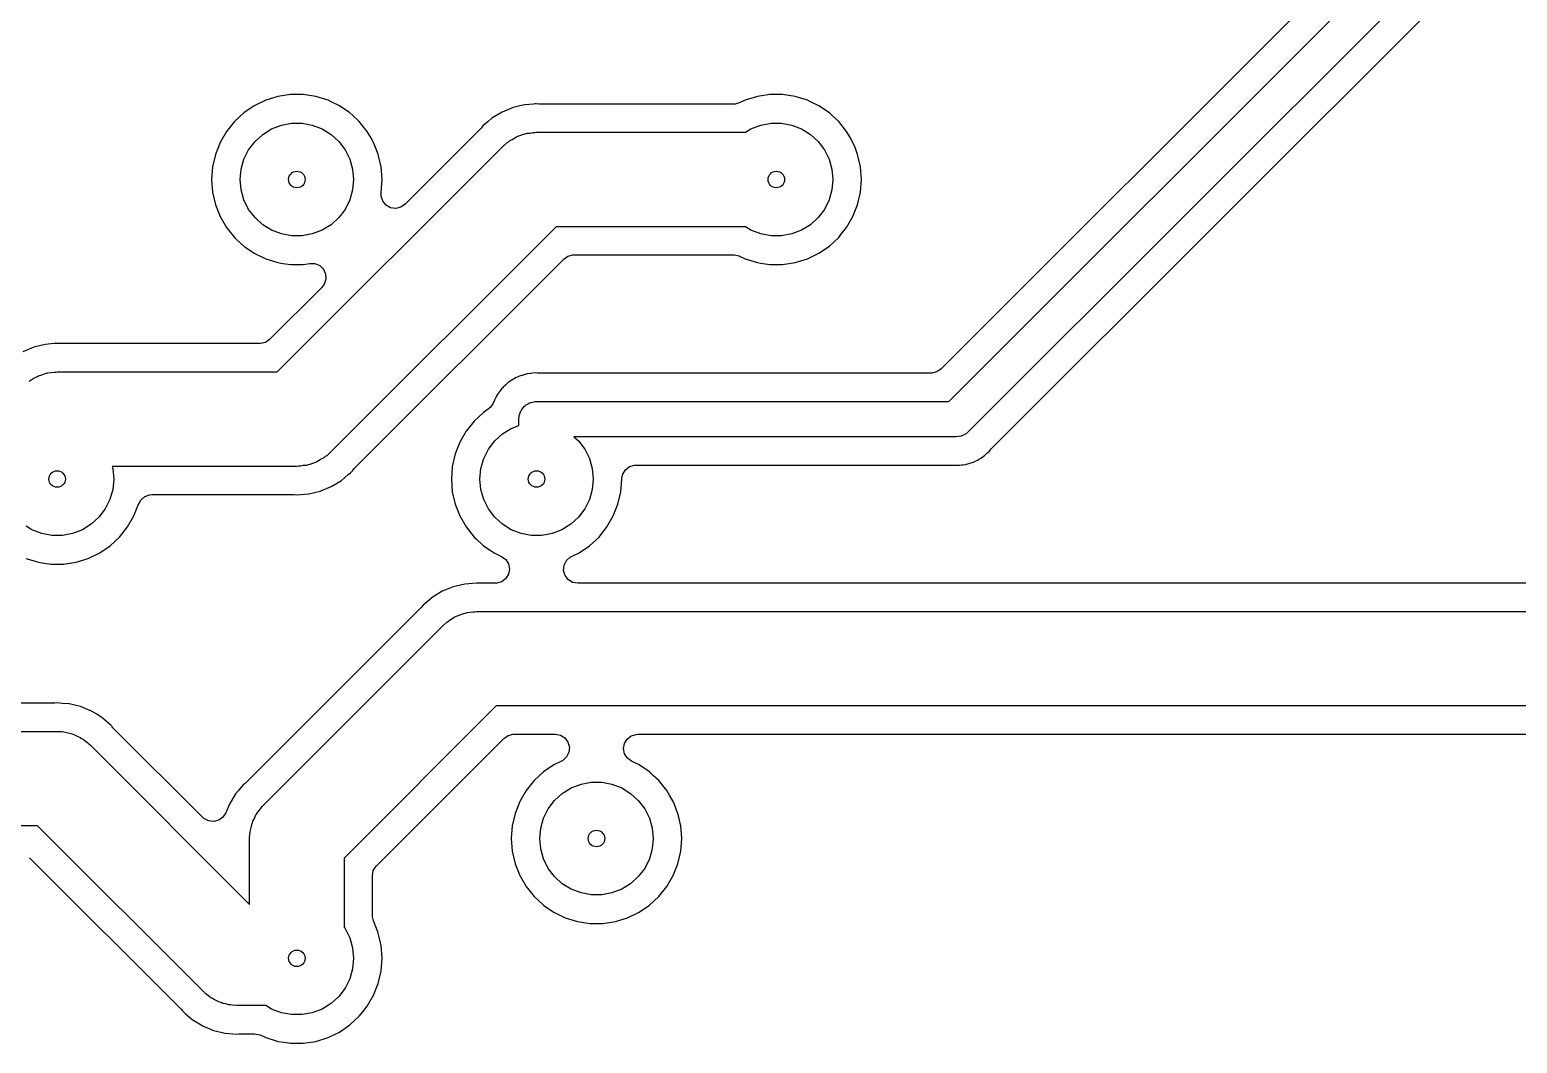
# Model space of a CAD drawing. Extents: x 0.79 to 9.84, y -6.5 to -0.79.
# Drawn here: x 7.415 to 8.656, y -3.858 to -3.012 of the extents above; entities that cross this region are included whole.
import ezdxf

# ---------------------------------------------------------------- set-up
doc = ezdxf.new("R2010")
doc.units = 0
doc.header["$MEASUREMENT"] = 0
doc.layers.add('BLACK', color=7, linetype='CONTINUOUS')

msp = doc.modelspace()

# ---------------------------------------------------------------- linework, layer by layer
at = {"layer": 'BLACK', "linetype": 'CONTINUOUS'}
for p, q in [((8.608, -2.8625), (8.1749, -3.2955)), ((8.1813, -3.3226), (8.627, -2.877)), ((8.6429, -2.9028), (8.1978, -3.3478)), ((8.2168, -3.3623), (8.6321, -2.9471)), ((7.6019, -3.0758), (7.5931, -3.0818)), ((7.6114, -3.0712), (7.6019, -3.0758)), ((7.6019, -3.0758), (7.6019, -3.0758)), ((7.6216, -3.0681), (7.6114, -3.0712)), ((7.6114, -3.0712), (7.6114, -3.0712)), ((7.6321, -3.0665), (7.6216, -3.0681)), ((7.6216, -3.0681), (7.6216, -3.0681)), ((7.6427, -3.0665), (7.6321, -3.0665)), ((7.6321, -3.0665), (7.6321, -3.0665)), ((7.6532, -3.0681), (7.6427, -3.0665)), ((7.6427, -3.0665), (7.6427, -3.0665)), ((7.6634, -3.0712), (7.6532, -3.0681)), ((7.6532, -3.0681), (7.6532, -3.0681)), ((7.666, -3.0725), (7.6634, -3.0712)), ((7.6634, -3.0712), (7.6634, -3.0712)), ((7.6634, -3.0712), (7.6634, -3.0712)), ((7.6634, -3.0712), (7.6634, -3.0712)), ((7.6729, -3.0758), (7.666, -3.0725)), ((7.6817, -3.0818), (7.6729, -3.0758)), ((7.8179, -3.0773), (7.8087, -3.0811)), ((7.8235, -3.0759), (7.8179, -3.0773)), ((7.8275, -3.075), (7.8235, -3.0759)), ((7.8349, -3.0744), (7.8275, -3.075)), ((7.8275, -3.075), (7.8275, -3.075)), ((7.8275, -3.075), (7.8275, -3.075)), ((7.8275, -3.075), (7.8275, -3.075)), ((7.8362, -3.0743), (7.8349, -3.0744)), ((7.8349, -3.0744), (7.8349, -3.0744)), ((7.8374, -3.0742), (7.8362, -3.0743)), ((7.8394, -3.0744), (7.8374, -3.0742)), ((7.8374, -3.0742), (7.8374, -3.0742)), ((7.8403, -3.0744), (7.8394, -3.0744)), ((8.0022, -3.0744), (7.8403, -3.0744)), ((8.0031, -3.0744), (8.0022, -3.0744)), ((8.0073, -3.0732), (8.0031, -3.0744)), ((8.0114, -3.0712), (8.0073, -3.0732)), ((8.0216, -3.0681), (8.0114, -3.0712)), ((8.0114, -3.0712), (8.0114, -3.0712)), ((8.0321, -3.0665), (8.0216, -3.0681)), ((8.0216, -3.0681), (8.0216, -3.0681)), ((8.0427, -3.0665), (8.0321, -3.0665)), ((8.0321, -3.0665), (8.0321, -3.0665)), ((8.0532, -3.0681), (8.0427, -3.0665)), ((8.0427, -3.0665), (8.0427, -3.0665)), ((8.0634, -3.0712), (8.0532, -3.0681)), ((8.0532, -3.0681), (8.0532, -3.0681)), ((8.066, -3.0725), (8.0634, -3.0712)), ((8.0634, -3.0712), (8.0634, -3.0712)), ((8.0634, -3.0712), (8.0634, -3.0712)), ((8.0634, -3.0712), (8.0634, -3.0712)), ((8.0729, -3.0758), (8.066, -3.0725)), ((8.0817, -3.0818), (8.0729, -3.0758)), ((7.5853, -3.0891), (7.5787, -3.0974)), ((7.5931, -3.0818), (7.5853, -3.0891)), ((7.5931, -3.0818), (7.5931, -3.0818)), ((7.6841, -3.084), (7.6817, -3.0818)), ((7.6817, -3.0818), (7.6817, -3.0818)), ((7.6895, -3.0891), (7.6841, -3.084)), ((7.6961, -3.0974), (7.6895, -3.0891)), ((7.797, -3.0891), (7.7927, -3.0927)), ((7.8002, -3.0863), (7.797, -3.0891)), ((7.8087, -3.0811), (7.8002, -3.0863)), ((7.8002, -3.0863), (7.8002, -3.0863)), ((7.8087, -3.0811), (7.8087, -3.0811)), ((8.0841, -3.084), (8.0817, -3.0818)), ((8.0817, -3.0818), (8.0817, -3.0818)), ((8.0895, -3.0891), (8.0841, -3.084)), ((8.0961, -3.0974), (8.0895, -3.0891)), ((7.5787, -3.0974), (7.5734, -3.1066)), ((7.6025, -3.1056), (7.6089, -3.0997)), ((7.6089, -3.0997), (7.6163, -3.0951)), ((7.6163, -3.0951), (7.6245, -3.092)), ((7.6245, -3.092), (7.633, -3.0904)), ((7.633, -3.0904), (7.6418, -3.0904)), ((7.6418, -3.0904), (7.6503, -3.092)), ((7.6503, -3.092), (7.6585, -3.0951)), ((7.6585, -3.0951), (7.6659, -3.0997)), ((7.6659, -3.0997), (7.6723, -3.1056)), ((7.699, -3.1024), (7.6961, -3.0974)), ((7.6961, -3.0974), (7.6961, -3.0974)), ((7.6961, -3.0974), (7.6961, -3.0974)), ((7.7014, -3.1066), (7.699, -3.1024)), ((7.7908, -3.0949), (7.7277, -3.158)), ((7.7914, -3.0942), (7.7908, -3.0949)), ((7.7927, -3.0927), (7.7914, -3.0942)), ((7.7927, -3.0927), (7.7927, -3.0927)), ((7.7927, -3.0927), (7.7927, -3.0927)), ((7.8171, -3.1039), (7.8192, -3.1025)), ((7.8192, -3.1025), (7.8206, -3.1019)), ((7.8206, -3.1019), (7.8219, -3.1012)), ((7.8219, -3.1012), (7.8243, -3.1005)), ((7.8243, -3.1005), (7.8266, -3.0996)), ((7.8266, -3.0996), (7.828, -3.0993)), ((7.828, -3.0993), (7.8295, -3.0988)), ((7.8295, -3.0988), (7.832, -3.0986)), ((7.832, -3.0986), (7.8344, -3.0981)), ((7.8344, -3.0981), (7.8359, -3.0982)), ((7.8359, -3.0982), (7.8374, -3.098)), ((7.8374, -3.098), (8.0116, -3.098)), ((8.0116, -3.098), (8.0163, -3.0951)), ((8.0163, -3.0951), (8.0245, -3.092)), ((8.0245, -3.092), (8.033, -3.0904)), ((8.033, -3.0904), (8.0418, -3.0904)), ((8.0418, -3.0904), (8.0503, -3.092)), ((8.0503, -3.092), (8.0585, -3.0951)), ((8.0585, -3.0951), (8.0659, -3.0997)), ((8.0659, -3.0997), (8.0723, -3.1056)), ((8.099, -3.1024), (8.0961, -3.0974)), ((8.0961, -3.0974), (8.0961, -3.0974)), ((8.0961, -3.0974), (8.0961, -3.0974)), ((8.1014, -3.1066), (8.099, -3.1024)), ((7.5734, -3.1066), (7.5695, -3.1164)), ((7.5734, -3.1066), (7.5734, -3.1066)), ((7.5933, -3.1203), (7.5972, -3.1125)), ((7.5972, -3.1125), (7.6025, -3.1056)), ((7.6211, -3.298), (7.8096, -3.1096)), ((7.6723, -3.1056), (7.6776, -3.1125)), ((7.6776, -3.1125), (7.6815, -3.1203)), ((7.7031, -3.1108), (7.7014, -3.1066)), ((7.7014, -3.1066), (7.7014, -3.1066)), ((7.7047, -3.1149), (7.7031, -3.1108)), ((7.7053, -3.1164), (7.7047, -3.1149)), ((7.8096, -3.1096), (7.8125, -3.1069)), ((7.8125, -3.1069), (7.8138, -3.1061)), ((7.8138, -3.1061), (7.8149, -3.1051)), ((7.8149, -3.1051), (7.8171, -3.1039)), ((8.0723, -3.1056), (8.0776, -3.1125)), ((8.0776, -3.1125), (8.0815, -3.1203)), ((8.1031, -3.1108), (8.1014, -3.1066)), ((8.1014, -3.1066), (8.1014, -3.1066)), ((8.1047, -3.1149), (8.1031, -3.1108)), ((8.1053, -3.1164), (8.1047, -3.1149)), ((7.5671, -3.1268), (7.5663, -3.1374)), ((7.5695, -3.1164), (7.5671, -3.1268)), ((7.591, -3.1287), (7.5933, -3.1203)), ((7.6815, -3.1203), (7.6838, -3.1287)), ((7.7058, -3.1187), (7.7053, -3.1164)), ((7.7077, -3.1268), (7.7058, -3.1187)), ((7.7085, -3.1374), (7.7077, -3.1268)), ((8.0815, -3.1203), (8.0838, -3.1287)), ((8.1058, -3.1187), (8.1053, -3.1164)), ((8.1077, -3.1268), (8.1058, -3.1187)), ((8.1085, -3.1374), (8.1077, -3.1268)), ((7.5663, -3.1374), (7.5671, -3.148)), ((7.5902, -3.1374), (7.591, -3.1287)), ((7.591, -3.1461), (7.5902, -3.1374)), ((7.6838, -3.1287), (7.6846, -3.1374)), ((7.6846, -3.1374), (7.6838, -3.1461)), ((7.708, -3.1444), (7.7085, -3.1374)), ((8.0838, -3.1287), (8.0846, -3.1374)), ((8.0846, -3.1374), (8.0838, -3.1461)), ((8.1077, -3.148), (8.1085, -3.1374)), ((7.5671, -3.148), (7.5695, -3.1584)), ((7.5933, -3.1545), (7.591, -3.1461)), ((7.6838, -3.1461), (7.6815, -3.1545)), ((7.7077, -3.1484), (7.708, -3.1444)), ((7.7077, -3.1513), (7.7077, -3.1484)), ((7.7077, -3.1484), (7.7077, -3.1484)), ((7.7091, -3.1554), (7.7077, -3.1513)), ((8.0838, -3.1461), (8.0815, -3.1545)), ((8.1053, -3.1584), (8.1077, -3.148)), ((7.5695, -3.1584), (7.5734, -3.1682)), ((7.5972, -3.1623), (7.5933, -3.1545)), ((7.6025, -3.1692), (7.5972, -3.1623)), ((7.6776, -3.1623), (7.6723, -3.1692)), ((7.6815, -3.1545), (7.6776, -3.1623)), ((7.7118, -3.1588), (7.7091, -3.1554)), ((7.7156, -3.1609), (7.7118, -3.1588)), ((7.7199, -3.1615), (7.7156, -3.1609)), ((7.7241, -3.1605), (7.7199, -3.1615)), ((7.7277, -3.158), (7.7241, -3.1605)), ((8.0776, -3.1623), (8.0723, -3.1692)), ((8.0815, -3.1545), (8.0776, -3.1623)), ((8.1014, -3.1682), (8.1053, -3.1584)), ((7.5734, -3.1682), (7.5734, -3.1682)), ((7.5734, -3.1682), (7.5787, -3.1774)), ((7.6089, -3.1751), (7.6025, -3.1692)), ((7.6163, -3.1797), (7.6089, -3.1751)), ((7.6659, -3.1751), (7.6585, -3.1797)), ((7.8537, -3.1768), (7.6652, -3.3652)), ((7.6723, -3.1692), (7.6659, -3.1751)), ((8.0116, -3.1768), (7.8537, -3.1768)), ((8.0163, -3.1797), (8.0116, -3.1768)), ((8.0659, -3.1751), (8.0585, -3.1797)), ((8.0723, -3.1692), (8.0659, -3.1751)), ((8.0961, -3.1774), (8.1014, -3.1682)), ((7.5787, -3.1774), (7.5853, -3.1858)), ((7.5853, -3.1858), (7.5874, -3.1877)), ((7.5874, -3.1877), (7.5931, -3.193)), ((7.6245, -3.1828), (7.6163, -3.1797)), ((7.633, -3.1844), (7.6245, -3.1828)), ((7.6418, -3.1844), (7.633, -3.1844)), ((7.6503, -3.1828), (7.6418, -3.1844)), ((7.6585, -3.1797), (7.6503, -3.1828)), ((8.0245, -3.1828), (8.0163, -3.1797)), ((8.033, -3.1844), (8.0245, -3.1828)), ((8.0418, -3.1844), (8.033, -3.1844)), ((8.0503, -3.1828), (8.0418, -3.1844)), ((8.0585, -3.1797), (8.0503, -3.1828)), ((8.0817, -3.193), (8.0895, -3.1858)), ((8.0895, -3.1858), (8.0914, -3.1833)), ((8.0914, -3.1833), (8.0961, -3.1774)), ((8.0961, -3.1774), (8.0961, -3.1774)), ((8.0961, -3.1774), (8.0961, -3.1774)), ((7.5931, -3.193), (7.5958, -3.1948)), ((7.5958, -3.1948), (7.6019, -3.199)), ((7.6019, -3.199), (7.6019, -3.199)), ((7.6019, -3.199), (7.6019, -3.199)), ((7.6019, -3.199), (7.6114, -3.2036)), ((7.8601, -3.2039), (7.8636, -3.2014)), ((7.8636, -3.2014), (7.8678, -3.2004)), ((7.8678, -3.2004), (7.8684, -3.2004)), ((7.8684, -3.2004), (8.0022, -3.2004)), ((8.0022, -3.2004), (8.0064, -3.2012)), ((8.0064, -3.2012), (8.0073, -3.2016)), ((8.0073, -3.2016), (8.0099, -3.2028)), ((8.0634, -3.2036), (8.0729, -3.199)), ((8.0729, -3.199), (8.0817, -3.193)), ((7.6114, -3.2036), (7.6114, -3.2036)), ((7.6114, -3.2036), (7.6114, -3.2036)), ((7.6114, -3.2036), (7.6216, -3.2067)), ((7.6216, -3.2067), (7.6216, -3.2067)), ((7.6216, -3.2067), (7.6216, -3.2067)), ((7.6216, -3.2067), (7.6216, -3.2067)), ((7.6216, -3.2067), (7.6241, -3.2071)), ((7.6241, -3.2071), (7.6321, -3.2083)), ((7.6321, -3.2083), (7.6321, -3.2083)), ((7.6321, -3.2083), (7.6321, -3.2083)), ((7.6321, -3.2083), (7.6427, -3.2083)), ((7.6427, -3.2083), (7.6482, -3.2075)), ((7.6482, -3.2075), (7.6525, -3.2076)), ((7.6525, -3.2076), (7.6565, -3.2093)), ((7.6565, -3.2093), (7.6596, -3.2123)), ((7.6596, -3.2123), (7.6614, -3.2163)), ((7.6855, -3.3784), (7.8601, -3.2039)), ((8.0099, -3.2028), (8.0114, -3.2036)), ((8.0114, -3.2036), (8.0216, -3.2067)), ((8.0216, -3.2067), (8.0216, -3.2067)), ((8.0216, -3.2067), (8.0216, -3.2067)), ((8.0216, -3.2067), (8.0216, -3.2067)), ((8.0216, -3.2067), (8.0241, -3.2071)), ((8.0241, -3.2071), (8.0321, -3.2083)), ((8.0321, -3.2083), (8.0321, -3.2083)), ((8.0321, -3.2083), (8.0321, -3.2083)), ((8.0321, -3.2083), (8.0427, -3.2083)), ((8.0427, -3.2083), (8.0532, -3.2067)), ((8.0427, -3.2083), (8.0427, -3.2083)), ((8.0532, -3.2067), (8.0634, -3.2036)), ((7.6603, -3.2247), (7.6583, -3.2274)), ((7.6616, -3.2206), (7.6603, -3.2247)), ((7.6614, -3.2163), (7.6616, -3.2206)), ((7.6583, -3.2274), (7.6147, -3.2709)), ((7.4239, -3.2758), (7.4179, -3.2773)), ((7.4275, -3.275), (7.4239, -3.2758)), ((7.4349, -3.2744), (7.4275, -3.275)), ((7.4275, -3.275), (7.4275, -3.275)), ((7.4275, -3.275), (7.4275, -3.275)), ((7.4275, -3.275), (7.4275, -3.275)), ((7.4362, -3.2743), (7.4349, -3.2744)), ((7.4349, -3.2744), (7.4349, -3.2744)), ((7.4374, -3.2742), (7.4362, -3.2743)), ((7.4394, -3.2744), (7.4374, -3.2742)), ((7.4374, -3.2742), (7.4374, -3.2742)), ((7.4403, -3.2744), (7.4394, -3.2744)), ((7.6064, -3.2744), (7.4403, -3.2744)), ((7.607, -3.2744), (7.6064, -3.2744)), ((7.6112, -3.2734), (7.607, -3.2744)), ((7.6147, -3.2709), (7.6112, -3.2734)), ((7.4179, -3.2773), (7.4087, -3.2811)), ((7.421, -3.3017), (7.4219, -3.3012)), ((7.4219, -3.3012), (7.4247, -3.3003)), ((7.4247, -3.3003), (7.4275, -3.2993)), ((7.4275, -3.2993), (7.4285, -3.2991)), ((7.4285, -3.2991), (7.4295, -3.2988)), ((7.4295, -3.2988), (7.4325, -3.2985)), ((7.4325, -3.2985), (7.4354, -3.2981)), ((7.4354, -3.2981), (7.4364, -3.2981)), ((7.4364, -3.2981), (7.4374, -3.298)), ((7.4374, -3.298), (7.6211, -3.298)), ((7.8247, -3.3011), (7.8222, -3.3019)), ((7.8253, -3.3009), (7.8247, -3.3011)), ((7.8277, -3.3), (7.8253, -3.3009)), ((7.8278, -3.3), (7.8277, -3.3)), ((7.8295, -3.2996), (7.8278, -3.3)), ((7.8296, -3.2996), (7.8295, -3.2996)), ((7.8323, -3.2993), (7.8296, -3.2996)), ((7.8296, -3.2996), (7.8296, -3.2996)), ((7.8328, -3.2992), (7.8323, -3.2993)), ((7.8354, -3.2988), (7.8328, -3.2992)), ((7.8381, -3.299), (7.8354, -3.2988)), ((7.8354, -3.2988), (7.8354, -3.2988)), ((7.8387, -3.299), (7.8381, -3.299)), ((8.1666, -3.299), (7.8387, -3.299)), ((8.1672, -3.299), (8.1666, -3.299)), ((8.1714, -3.298), (8.1672, -3.299)), ((8.1749, -3.2955), (8.1714, -3.298)), ((7.4142, -3.3057), (7.4149, -3.3051)), ((7.4149, -3.3051), (7.4175, -3.3036)), ((7.4175, -3.3036), (7.4201, -3.3021)), ((7.4201, -3.3021), (7.421, -3.3017)), ((7.8081, -3.3123), (7.8066, -3.3144)), ((7.8082, -3.3122), (7.8081, -3.3123)), ((7.8094, -3.3109), (7.8082, -3.3122)), ((7.8114, -3.3091), (7.8094, -3.3108)), ((7.8094, -3.3108), (7.8094, -3.3108)), ((7.8094, -3.3108), (7.8094, -3.3109)), ((7.8119, -3.3087), (7.8114, -3.3091)), ((7.8138, -3.3069), (7.8119, -3.3087)), ((7.8153, -3.3058), (7.8138, -3.3068)), ((7.8138, -3.3068), (7.8138, -3.3069)), ((7.8138, -3.3069), (7.8138, -3.3069)), ((7.8177, -3.3044), (7.8153, -3.3057)), ((7.8153, -3.3057), (7.8153, -3.3057)), ((7.8153, -3.3057), (7.8153, -3.3058)), ((7.8182, -3.3041), (7.8177, -3.3044)), ((7.8204, -3.3027), (7.8182, -3.3041)), ((7.8205, -3.3027), (7.8204, -3.3027)), ((7.8204, -3.3027), (7.8204, -3.3027)), ((7.8221, -3.302), (7.8205, -3.3027)), ((7.8222, -3.3019), (7.8221, -3.302)), ((7.8222, -3.3019), (7.8222, -3.3019)), ((7.8008, -3.3245), (7.7991, -3.3273)), ((7.8009, -3.3245), (7.8008, -3.3245)), ((7.8024, -3.3216), (7.8009, -3.3245)), ((7.8026, -3.3211), (7.8024, -3.3216)), ((7.8036, -3.3187), (7.8026, -3.3211)), ((7.8037, -3.3186), (7.8036, -3.3187)), ((7.8036, -3.3187), (7.8036, -3.3187)), ((7.8036, -3.3187), (7.8036, -3.3187)), ((7.8036, -3.3187), (7.8036, -3.3187)), ((7.8046, -3.3171), (7.8037, -3.3186)), ((7.8063, -3.3149), (7.8046, -3.317)), ((7.8046, -3.317), (7.8046, -3.3171)), ((7.8066, -3.3144), (7.8063, -3.3149)), ((7.8279, -3.3262), (7.8283, -3.3258)), ((7.8283, -3.3258), (7.8299, -3.3249)), ((7.8299, -3.3249), (7.8315, -3.3239)), ((7.8315, -3.3239), (7.8321, -3.3237)), ((7.8321, -3.3237), (7.8326, -3.3234)), ((7.8326, -3.3234), (7.8344, -3.3231)), ((7.8344, -3.3231), (7.8362, -3.3227)), ((7.8362, -3.3227), (7.8368, -3.3227)), ((7.8368, -3.3227), (7.8374, -3.3226)), ((7.8374, -3.3226), (8.1813, -3.3226)), ((7.7931, -3.3318), (7.7853, -3.3391)), ((7.797, -3.3292), (7.7931, -3.3318)), ((7.7991, -3.3273), (7.797, -3.3292)), ((7.8226, -3.3374), (7.8228, -3.335)), ((7.8226, -3.3427), (7.8226, -3.3374)), ((7.8228, -3.335), (7.823, -3.3344)), ((7.823, -3.3344), (7.8231, -3.3338)), ((7.8231, -3.3338), (7.8238, -3.3321)), ((7.8238, -3.3321), (7.8244, -3.3304)), ((7.8244, -3.3304), (7.8248, -3.3299)), ((7.8248, -3.3299), (7.825, -3.3293)), ((7.825, -3.3293), (7.8263, -3.328)), ((7.8263, -3.328), (7.8274, -3.3265)), ((7.8274, -3.3265), (7.8279, -3.3262)), ((7.7787, -3.3474), (7.7734, -3.3566)), ((7.7853, -3.3391), (7.7787, -3.3474)), ((7.8025, -3.3556), (7.8089, -3.3497)), ((7.8089, -3.3497), (7.8163, -3.3451)), ((7.8163, -3.3451), (7.8226, -3.3427)), ((8.1941, -3.3504), (8.1922, -3.3514)), ((8.196, -3.3494), (8.1941, -3.3504)), ((8.1963, -3.3491), (8.196, -3.3494)), ((8.1965, -3.3491), (8.1963, -3.3491)), ((8.1967, -3.3488), (8.1965, -3.3491)), ((8.1978, -3.3478), (8.1967, -3.3488)), ((7.7734, -3.3566), (7.7695, -3.3664)), ((7.7734, -3.3566), (7.7734, -3.3566)), ((7.7933, -3.3703), (7.7972, -3.3625)), ((7.7972, -3.3625), (7.8025, -3.3556)), ((8.1874, -3.3522), (7.8686, -3.3522)), ((7.8686, -3.3522), (7.8723, -3.3556)), ((7.8723, -3.3556), (7.8776, -3.3625)), ((7.8776, -3.3625), (7.8815, -3.3703)), ((8.1895, -3.3518), (8.1874, -3.3522)), ((8.1916, -3.3516), (8.1895, -3.3518)), ((8.1919, -3.3514), (8.1916, -3.3516)), ((8.1922, -3.3514), (8.1919, -3.3514)), ((8.2158, -3.3634), (8.2168, -3.3623)), ((7.6468, -3.3755), (7.6453, -3.376)), ((7.6482, -3.3753), (7.6468, -3.3755)), ((7.6505, -3.3743), (7.6482, -3.3753)), ((7.6529, -3.3736), (7.6505, -3.3743)), ((7.6542, -3.3729), (7.6529, -3.3736)), ((7.6556, -3.3723), (7.6542, -3.3729)), ((7.6577, -3.3709), (7.6556, -3.3723)), ((7.6599, -3.3697), (7.6577, -3.3709)), ((7.661, -3.3687), (7.6599, -3.3697)), ((7.6623, -3.3679), (7.661, -3.3687)), ((7.6652, -3.3652), (7.6623, -3.3679)), ((7.7695, -3.3664), (7.7671, -3.3768)), ((7.791, -3.3787), (7.7933, -3.3703)), ((7.8815, -3.3703), (7.8838, -3.3787)), ((8.1903, -3.3759), (8.1923, -3.3755)), ((8.1923, -3.3755), (8.1932, -3.3754)), ((8.1932, -3.3754), (8.1952, -3.3752)), ((8.1932, -3.3754), (8.1932, -3.3754)), ((8.1952, -3.3752), (8.1959, -3.375)), ((8.1959, -3.375), (8.1973, -3.3746)), ((8.1973, -3.3746), (8.198, -3.3745)), ((8.198, -3.3745), (8.1999, -3.3738)), ((8.1999, -3.3738), (8.2007, -3.3735)), ((8.2007, -3.3735), (8.2026, -3.3729)), ((8.2026, -3.3729), (8.203, -3.3727)), ((8.203, -3.3727), (8.2033, -3.3725)), ((8.2033, -3.3725), (8.2046, -3.3719)), ((8.2046, -3.3719), (8.2053, -3.3716)), ((8.2046, -3.3719), (8.2046, -3.3719)), ((8.2053, -3.3716), (8.2069, -3.3705)), ((8.2069, -3.3705), (8.2077, -3.3701)), ((8.2077, -3.3701), (8.208, -3.3699)), ((8.208, -3.3699), (8.2095, -3.3691)), ((8.2095, -3.3691), (8.21, -3.3686)), ((8.21, -3.3686), (8.2112, -3.3677)), ((8.2112, -3.3677), (8.2118, -3.3673)), ((8.2118, -3.3673), (8.2132, -3.3659)), ((8.2132, -3.3659), (8.2139, -3.3653)), ((8.2139, -3.3653), (8.2154, -3.364)), ((8.2154, -3.364), (8.2158, -3.3634)), ((7.6374, -3.3768), (7.4833, -3.3768)), ((7.4833, -3.3768), (7.4838, -3.3787)), ((7.4838, -3.3787), (7.4846, -3.3874)), ((7.4846, -3.3874), (7.4838, -3.3961)), ((7.6389, -3.3766), (7.6374, -3.3768)), ((7.6404, -3.3767), (7.6389, -3.3766)), ((7.6428, -3.3762), (7.6404, -3.3767)), ((7.6453, -3.376), (7.6428, -3.3762)), ((7.6746, -3.3885), (7.6802, -3.3837)), ((7.6802, -3.3837), (7.6821, -3.3821)), ((7.6802, -3.3837), (7.6802, -3.3837)), ((7.6821, -3.3821), (7.6824, -3.3818)), ((7.6821, -3.3821), (7.6821, -3.3821)), ((7.6824, -3.3818), (7.6842, -3.3803)), ((7.6824, -3.3818), (7.6824, -3.3818)), ((7.6842, -3.3803), (7.6853, -3.3786)), ((7.6853, -3.3786), (7.6855, -3.3784)), ((7.7671, -3.3768), (7.7663, -3.3874)), ((7.7663, -3.3874), (7.7671, -3.398)), ((7.7902, -3.3874), (7.791, -3.3787)), ((7.791, -3.3961), (7.7902, -3.3874)), ((7.8838, -3.3787), (7.8846, -3.3874)), ((7.8846, -3.3874), (7.8838, -3.3961)), ((7.9077, -3.398), (7.9085, -3.3874)), ((7.9085, -3.3874), (7.9085, -3.387)), ((7.9085, -3.387), (7.9086, -3.387)), ((7.9085, -3.3874), (7.9085, -3.3874)), ((7.9086, -3.387), (7.9093, -3.3833)), ((7.9093, -3.3833), (7.9116, -3.3796)), ((7.9116, -3.3796), (7.915, -3.377)), ((7.915, -3.377), (7.9192, -3.3759)), ((7.9192, -3.3759), (7.9203, -3.3758)), ((7.9203, -3.3758), (8.1868, -3.3758)), ((8.1868, -3.3758), (8.1871, -3.3758)), ((8.1871, -3.3758), (8.1903, -3.3759)), ((7.4838, -3.3961), (7.4815, -3.4045)), ((7.5146, -3.4006), (7.5165, -3.4004)), ((7.5165, -3.4004), (7.6345, -3.4004)), ((7.6345, -3.4004), (7.6354, -3.4004)), ((7.6354, -3.4004), (7.6374, -3.4006)), ((7.6374, -3.4006), (7.6473, -3.3998)), ((7.6473, -3.3998), (7.6569, -3.3975)), ((7.6473, -3.3998), (7.6473, -3.3998)), ((7.6473, -3.3998), (7.6473, -3.3998)), ((7.6569, -3.3975), (7.6661, -3.3937)), ((7.6661, -3.3937), (7.6746, -3.3885)), ((7.7671, -3.398), (7.7695, -3.4084)), ((7.7933, -3.4045), (7.791, -3.3961)), ((7.8838, -3.3961), (7.8815, -3.4045)), ((7.9053, -3.4084), (7.9077, -3.398)), ((7.4776, -3.4123), (7.4723, -3.4192)), ((7.4815, -3.4045), (7.4776, -3.4123)), ((7.5014, -3.4182), (7.5053, -3.4084)), ((7.5053, -3.4084), (7.5055, -3.4079)), ((7.5053, -3.4084), (7.5053, -3.4084)), ((7.5055, -3.4079), (7.5056, -3.408)), ((7.5056, -3.408), (7.5072, -3.4049)), ((7.5072, -3.4049), (7.5105, -3.402)), ((7.5105, -3.402), (7.5146, -3.4006)), ((7.6374, -3.4006), (7.6374, -3.4006)), ((7.6374, -3.4006), (7.6374, -3.4006)), ((7.7695, -3.4084), (7.7734, -3.4182)), ((7.7972, -3.4123), (7.7933, -3.4045)), ((7.8025, -3.4192), (7.7972, -3.4123)), ((7.8776, -3.4123), (7.8723, -3.4192)), ((7.8815, -3.4045), (7.8776, -3.4123)), ((7.9014, -3.4182), (7.9053, -3.4084)), ((7.4659, -3.4251), (7.4585, -3.4297)), ((7.4723, -3.4192), (7.4659, -3.4251)), ((7.4961, -3.4274), (7.5014, -3.4182)), ((7.7734, -3.4182), (7.7734, -3.4182)), ((7.7734, -3.4182), (7.7787, -3.4274)), ((7.8089, -3.4251), (7.8025, -3.4192)), ((7.8163, -3.4297), (7.8089, -3.4251)), ((7.8659, -3.4251), (7.8585, -3.4297)), ((7.8723, -3.4192), (7.8659, -3.4251)), ((7.8961, -3.4274), (7.9014, -3.4182)), ((7.4163, -3.4297), (7.4116, -3.4268)), ((7.4245, -3.4328), (7.4163, -3.4297)), ((7.433, -3.4344), (7.4245, -3.4328)), ((7.4418, -3.4344), (7.433, -3.4344)), ((7.4503, -3.4328), (7.4418, -3.4344)), ((7.4585, -3.4297), (7.4503, -3.4328)), ((7.4817, -3.443), (7.4895, -3.4358)), ((7.4895, -3.4358), (7.4961, -3.4274)), ((7.7787, -3.4274), (7.7853, -3.4358)), ((7.7853, -3.4358), (7.7871, -3.4374)), ((7.7871, -3.4374), (7.7931, -3.443)), ((7.8245, -3.4328), (7.8163, -3.4297)), ((7.833, -3.4344), (7.8245, -3.4328)), ((7.8418, -3.4344), (7.833, -3.4344)), ((7.8503, -3.4328), (7.8418, -3.4344)), ((7.8585, -3.4297), (7.8503, -3.4328)), ((7.8817, -3.443), (7.8895, -3.4358)), ((7.8895, -3.4358), (7.8961, -3.4274)), ((7.4634, -3.4536), (7.4729, -3.449)), ((7.4729, -3.449), (7.4817, -3.443)), ((7.7931, -3.443), (7.7931, -3.443)), ((7.7931, -3.443), (7.8019, -3.449)), ((7.8019, -3.449), (7.8019, -3.449)), ((7.8019, -3.449), (7.8019, -3.449)), ((7.8019, -3.449), (7.8049, -3.4504)), ((7.8666, -3.452), (7.8729, -3.449)), ((7.8729, -3.449), (7.8817, -3.443)), ((7.8729, -3.449), (7.8729, -3.449)), ((7.8729, -3.449), (7.8729, -3.449)), ((7.4114, -3.4536), (7.4203, -3.4563)), ((7.4203, -3.4563), (7.4216, -3.4567)), ((7.4216, -3.4567), (7.4216, -3.4567)), ((7.4216, -3.4567), (7.4216, -3.4567)), ((7.4216, -3.4567), (7.4268, -3.4575)), ((7.4268, -3.4575), (7.4321, -3.4583)), ((7.4321, -3.4583), (7.4321, -3.4583)), ((7.4321, -3.4583), (7.4321, -3.4583)), ((7.4321, -3.4583), (7.4427, -3.4583)), ((7.4427, -3.4583), (7.4532, -3.4567)), ((7.4427, -3.4583), (7.4427, -3.4583)), ((7.4532, -3.4567), (7.4634, -3.4536)), ((7.8049, -3.4504), (7.8082, -3.452)), ((7.8082, -3.452), (7.8117, -3.4546)), ((7.8117, -3.4546), (7.814, -3.4582)), ((7.814, -3.4582), (7.8149, -3.4625)), ((7.8149, -3.4625), (7.8141, -3.4667)), ((7.86, -3.4637), (7.8604, -3.4594)), ((7.8604, -3.4594), (7.8623, -3.4555)), ((7.8623, -3.4555), (7.8655, -3.4526)), ((7.8655, -3.4526), (7.8666, -3.452)), ((7.7874, -3.4742), (7.7775, -3.475)), ((7.789, -3.4743), (7.7874, -3.4742)), ((7.7874, -3.4742), (7.7874, -3.4742)), ((7.7894, -3.4744), (7.789, -3.4743)), ((7.7903, -3.4744), (7.7894, -3.4744)), ((7.8031, -3.4744), (7.7903, -3.4744)), ((7.8043, -3.4743), (7.8031, -3.4744)), ((7.8085, -3.4731), (7.8043, -3.4743)), ((7.8119, -3.4704), (7.8085, -3.4731)), ((7.8141, -3.4667), (7.8119, -3.4704)), ((7.8612, -3.4679), (7.86, -3.4637)), ((7.8638, -3.4713), (7.8612, -3.4679)), ((7.8675, -3.4736), (7.8638, -3.4713)), ((7.8717, -3.4744), (7.8675, -3.4736)), ((8.9064, -3.4744), (7.8717, -3.4744)), ((7.7502, -3.4863), (7.746, -3.4899)), ((7.7587, -3.4811), (7.7502, -3.4863)), ((7.7502, -3.4863), (7.7502, -3.4863)), ((7.7608, -3.4802), (7.7587, -3.4811)), ((7.7587, -3.4811), (7.7587, -3.4811)), ((7.7587, -3.4811), (7.7587, -3.4811)), ((7.7679, -3.4773), (7.7608, -3.4802)), ((7.7608, -3.4802), (7.7608, -3.4802)), ((7.7608, -3.4802), (7.7608, -3.4802)), ((7.7775, -3.475), (7.7679, -3.4773)), ((7.7679, -3.4773), (7.7679, -3.4773)), ((7.7679, -3.4773), (7.7679, -3.4773)), ((7.7775, -3.475), (7.7775, -3.475)), ((7.7775, -3.475), (7.7775, -3.475)), ((7.7775, -3.475), (7.7775, -3.475)), ((7.7408, -3.4949), (7.5949, -3.6408)), ((7.7414, -3.4942), (7.7408, -3.4949)), ((7.7427, -3.4927), (7.7414, -3.4942)), ((7.746, -3.4899), (7.7427, -3.4927)), ((7.7427, -3.4927), (7.7427, -3.4927)), ((7.7427, -3.4927), (7.7427, -3.4927)), ((7.7743, -3.5005), (7.7766, -3.4996)), ((7.7766, -3.4996), (7.778, -3.4993)), ((7.778, -3.4993), (7.7795, -3.4988)), ((7.7795, -3.4988), (7.782, -3.4986)), ((7.782, -3.4986), (7.7844, -3.4981)), ((7.7844, -3.4981), (7.7859, -3.4982)), ((7.7859, -3.4982), (7.7874, -3.498)), ((7.7874, -3.498), (8.9211, -3.498)), ((7.6096, -3.6596), (7.7596, -3.5096)), ((7.7596, -3.5096), (7.7625, -3.5069)), ((7.7625, -3.5069), (7.7638, -3.5061)), ((7.7638, -3.5061), (7.7649, -3.5051)), ((7.7649, -3.5051), (7.7671, -3.5039)), ((7.7671, -3.5039), (7.7692, -3.5025)), ((7.7692, -3.5025), (7.7706, -3.5019)), ((7.7706, -3.5019), (7.7719, -3.5012)), ((7.7719, -3.5012), (7.7743, -3.5005)), ((7.4374, -3.5742), (7.4354, -3.5744)), ((7.442, -3.5746), (7.4374, -3.5742)), ((7.4374, -3.5742), (7.4374, -3.5742)), ((7.4345, -3.5744), (7.0152, -3.5744)), ((7.4354, -3.5744), (7.4345, -3.5744)), ((7.4473, -3.575), (7.442, -3.5746)), ((7.442, -3.5746), (7.442, -3.5746)), ((7.4569, -3.5773), (7.4473, -3.575)), ((7.4473, -3.575), (7.4473, -3.575)), ((7.4473, -3.575), (7.4473, -3.575)), ((7.4473, -3.575), (7.4473, -3.575)), ((7.4626, -3.5796), (7.4569, -3.5773)), ((7.4569, -3.5773), (7.4569, -3.5773)), ((7.4661, -3.5811), (7.4626, -3.5796)), ((7.4704, -3.5837), (7.4661, -3.5811)), ((7.4661, -3.5811), (7.4661, -3.5811)), ((7.4661, -3.5811), (7.4661, -3.5811)), ((7.4742, -3.5861), (7.4704, -3.5837)), ((7.4746, -3.5863), (7.4742, -3.5861)), ((7.4821, -3.5927), (7.4746, -3.5863)), ((7.4746, -3.5863), (7.4746, -3.5863)), ((7.8037, -3.5768), (7.6768, -3.7037)), ((8.9374, -3.5768), (7.8037, -3.5768)), ((7.0079, -3.598), (7.4374, -3.598)), ((7.4374, -3.598), (7.4414, -3.5982)), ((7.4414, -3.5982), (7.4429, -3.5985)), ((7.4429, -3.5985), (7.4443, -3.5986)), ((7.4443, -3.5986), (7.4467, -3.5993)), ((7.483, -3.5937), (7.4821, -3.5927)), ((7.4821, -3.5927), (7.4821, -3.5927)), ((7.4821, -3.5927), (7.4821, -3.5927)), ((7.4821, -3.5927), (7.4821, -3.5927)), ((7.4834, -3.5942), (7.483, -3.5937)), ((7.484, -3.5949), (7.4834, -3.5942)), ((7.5589, -3.6698), (7.484, -3.5949)), ((7.4467, -3.5993), (7.4492, -3.5998)), ((7.4492, -3.5998), (7.4506, -3.6004)), ((7.4506, -3.6004), (7.452, -3.6008)), ((7.452, -3.6008), (7.4542, -3.602)), ((7.4542, -3.602), (7.4565, -3.603)), ((7.4565, -3.603), (7.4577, -3.6038)), ((7.4577, -3.6038), (7.4591, -3.6045)), ((7.4591, -3.6045), (7.461, -3.6061)), ((7.461, -3.6061), (7.463, -3.6075)), ((7.463, -3.6075), (7.4641, -3.6086)), ((7.4641, -3.6086), (7.4652, -3.6096)), ((7.4652, -3.6096), (7.598, -3.7424)), ((7.7039, -3.7101), (7.8101, -3.6039)), ((7.8101, -3.6039), (7.8136, -3.6014)), ((7.8136, -3.6014), (7.8178, -3.6004)), ((7.8178, -3.6004), (7.8184, -3.6004)), ((7.8184, -3.6004), (7.8531, -3.6004)), ((7.8531, -3.6004), (7.8573, -3.6012)), ((7.8573, -3.6012), (7.861, -3.6035)), ((7.861, -3.6035), (7.8636, -3.6069)), ((7.8636, -3.6069), (7.8648, -3.6111)), ((7.8648, -3.6111), (7.8644, -3.6154)), ((7.9099, -3.6123), (7.9107, -3.6081)), ((7.9107, -3.6081), (7.9129, -3.6044)), ((7.9129, -3.6044), (7.9163, -3.6017)), ((7.9163, -3.6017), (7.9205, -3.6005)), ((7.9205, -3.6005), (7.9217, -3.6004)), ((7.9217, -3.6004), (8.9345, -3.6004)), ((7.8582, -3.6228), (7.8519, -3.6258)), ((7.8593, -3.6222), (7.8582, -3.6228)), ((7.8625, -3.6193), (7.8593, -3.6222)), ((7.8644, -3.6154), (7.8625, -3.6193)), ((7.9108, -3.6166), (7.9099, -3.6123)), ((7.9131, -3.6202), (7.9108, -3.6166)), ((7.9166, -3.6228), (7.9131, -3.6202)), ((7.9229, -3.6258), (7.9166, -3.6228)), ((7.8431, -3.6318), (7.8353, -3.6391)), ((7.8519, -3.6258), (7.8431, -3.6318)), ((7.8431, -3.6318), (7.8431, -3.6318)), ((7.8519, -3.6258), (7.8519, -3.6258)), ((7.9317, -3.6318), (7.9229, -3.6258)), ((7.9229, -3.6258), (7.9229, -3.6258)), ((7.9351, -3.635), (7.9317, -3.6318)), ((7.9317, -3.6318), (7.9317, -3.6318)), ((7.9395, -3.6391), (7.9351, -3.635)), ((7.5888, -3.6473), (7.5866, -3.6498)), ((7.5927, -3.6427), (7.5888, -3.6473)), ((7.5942, -3.6414), (7.5927, -3.6427)), ((7.5927, -3.6427), (7.5927, -3.6427)), ((7.5949, -3.6408), (7.5942, -3.6414)), ((7.8287, -3.6474), (7.8234, -3.6566)), ((7.8353, -3.6391), (7.8287, -3.6474)), ((7.8589, -3.6497), (7.8663, -3.6451)), ((7.8663, -3.6451), (7.8745, -3.642)), ((7.8745, -3.642), (7.883, -3.6404)), ((7.883, -3.6404), (7.8918, -3.6404)), ((7.8918, -3.6404), (7.9003, -3.642)), ((7.9003, -3.642), (7.9085, -3.6451)), ((7.9085, -3.6451), (7.9159, -3.6497)), ((7.9461, -3.6474), (7.9395, -3.6391)), ((7.9483, -3.6511), (7.9461, -3.6474)), ((7.9461, -3.6474), (7.9461, -3.6474)), ((7.9461, -3.6474), (7.9461, -3.6474)), ((7.5811, -3.6587), (7.5781, -3.666)), ((7.5863, -3.6502), (7.5811, -3.6587)), ((7.5811, -3.6587), (7.5811, -3.6587)), ((7.5866, -3.6498), (7.5863, -3.6502)), ((7.6075, -3.6618), (7.6086, -3.6607)), ((7.6086, -3.6607), (7.6096, -3.6596)), ((7.8234, -3.6566), (7.8195, -3.6664)), ((7.8234, -3.6566), (7.8234, -3.6566)), ((7.8472, -3.6625), (7.8525, -3.6556)), ((7.8525, -3.6556), (7.8589, -3.6497)), ((7.9159, -3.6497), (7.9223, -3.6556)), ((7.9223, -3.6556), (7.9276, -3.6625)), ((7.9514, -3.6566), (7.9483, -3.6511)), ((7.9524, -3.6589), (7.9514, -3.6566)), ((7.9514, -3.6566), (7.9514, -3.6566)), ((7.9551, -3.666), (7.9524, -3.6589)), ((7.5599, -3.6707), (7.5589, -3.6698)), ((7.5637, -3.6727), (7.5599, -3.6707)), ((7.568, -3.6732), (7.5637, -3.6727)), ((7.5722, -3.6721), (7.568, -3.6732)), ((7.5757, -3.6696), (7.5722, -3.6721)), ((7.5781, -3.666), (7.5757, -3.6696)), ((7.6004, -3.6742), (7.6008, -3.6728)), ((7.6008, -3.6728), (7.602, -3.6706)), ((7.602, -3.6706), (7.603, -3.6683)), ((7.603, -3.6683), (7.6038, -3.6671)), ((7.6038, -3.6671), (7.6045, -3.6657)), ((7.6045, -3.6657), (7.6061, -3.6638)), ((7.6061, -3.6638), (7.6075, -3.6618)), ((7.8195, -3.6664), (7.8171, -3.6768)), ((7.841, -3.6787), (7.8433, -3.6703)), ((7.8433, -3.6703), (7.8472, -3.6625)), ((7.9276, -3.6625), (7.9315, -3.6703)), ((7.9315, -3.6703), (7.9338, -3.6787)), ((7.9553, -3.6664), (7.9551, -3.666)), ((7.956, -3.6696), (7.9553, -3.6664)), ((7.9572, -3.6748), (7.956, -3.6696)), ((7.4211, -3.6768), (7.0175, -3.6768)), ((7.5596, -3.8152), (7.4211, -3.6768)), ((7.598, -3.6874), (7.5982, -3.6834)), ((7.5982, -3.6834), (7.5985, -3.682)), ((7.5985, -3.682), (7.5986, -3.6805)), ((7.5986, -3.6805), (7.5993, -3.6781)), ((7.5993, -3.6781), (7.5998, -3.6756)), ((7.5998, -3.6756), (7.6004, -3.6742)), ((7.8171, -3.6768), (7.8163, -3.6874)), ((7.8402, -3.6874), (7.841, -3.6787)), ((7.9338, -3.6787), (7.9346, -3.6874)), ((7.9577, -3.6768), (7.9572, -3.6748)), ((7.9585, -3.6874), (7.9577, -3.6768)), ((7.598, -3.7424), (7.598, -3.6874)), ((7.8163, -3.6874), (7.8171, -3.698)), ((7.8171, -3.698), (7.8195, -3.7084)), ((7.841, -3.6961), (7.8402, -3.6874)), ((7.8433, -3.7045), (7.841, -3.6961)), ((7.9338, -3.6961), (7.9315, -3.7045)), ((7.9346, -3.6874), (7.9338, -3.6961)), ((7.9553, -3.7084), (7.9577, -3.698)), ((7.9577, -3.698), (7.9585, -3.6874)), ((7.4144, -3.7035), (7.4147, -3.7039)), ((7.4147, -3.7039), (7.5408, -3.8299)), ((7.6768, -3.7037), (7.6768, -3.7615)), ((7.7012, -3.7141), (7.7035, -3.7104)), ((7.7035, -3.7104), (7.7039, -3.7101)), ((7.8195, -3.7084), (7.8234, -3.7182)), ((7.8472, -3.7123), (7.8433, -3.7045)), ((7.9315, -3.7045), (7.9276, -3.7123)), ((7.9514, -3.7182), (7.9553, -3.7084)), ((7.7004, -3.7184), (7.7012, -3.7141)), ((7.7004, -3.7517), (7.7004, -3.7184)), ((7.8234, -3.7182), (7.8234, -3.7182)), ((7.8234, -3.7182), (7.8287, -3.7274)), ((7.8525, -3.7192), (7.8472, -3.7123)), ((7.8589, -3.7251), (7.8525, -3.7192)), ((7.9223, -3.7192), (7.9159, -3.7251)), ((7.9276, -3.7123), (7.9223, -3.7192)), ((7.9461, -3.7274), (7.9514, -3.7182)), ((7.8287, -3.7274), (7.8353, -3.7358)), ((7.8663, -3.7297), (7.8589, -3.7251)), ((7.8745, -3.7328), (7.8663, -3.7297)), ((7.883, -3.7344), (7.8745, -3.7328)), ((7.8918, -3.7344), (7.883, -3.7344)), ((7.9003, -3.7328), (7.8918, -3.7344)), ((7.9085, -3.7297), (7.9003, -3.7328)), ((7.9159, -3.7251), (7.9085, -3.7297)), ((7.9395, -3.7358), (7.9461, -3.7274)), ((7.8353, -3.7358), (7.8386, -3.7388)), ((7.8386, -3.7388), (7.8431, -3.743)), ((7.8431, -3.743), (7.8455, -3.7446)), ((7.8455, -3.7446), (7.8519, -3.749)), ((7.9229, -3.749), (7.9317, -3.743)), ((7.9317, -3.743), (7.9395, -3.7358)), ((7.7005, -3.7527), (7.7004, -3.7517)), ((7.7014, -3.7561), (7.7005, -3.7527)), ((7.7044, -3.764), (7.7013, -3.7561)), ((7.7013, -3.7561), (7.7014, -3.7561)), ((7.8519, -3.749), (7.8519, -3.749)), ((7.8519, -3.749), (7.8519, -3.749)), ((7.8519, -3.749), (7.8614, -3.7536)), ((7.8614, -3.7536), (7.8614, -3.7536)), ((7.8614, -3.7536), (7.8614, -3.7536)), ((7.8614, -3.7536), (7.8716, -3.7567)), ((7.8716, -3.7567), (7.8716, -3.7567)), ((7.8716, -3.7567), (7.8716, -3.7567)), ((7.8716, -3.7567), (7.8716, -3.7567)), ((7.8716, -3.7567), (7.8768, -3.7575)), ((7.8768, -3.7575), (7.8821, -3.7583)), ((7.8821, -3.7583), (7.8821, -3.7583)), ((7.8821, -3.7583), (7.8821, -3.7583)), ((7.8821, -3.7583), (7.8927, -3.7583)), ((7.8927, -3.7583), (7.9032, -3.7567)), ((7.8927, -3.7583), (7.8927, -3.7583)), ((7.9032, -3.7567), (7.9134, -3.7536)), ((7.9134, -3.7536), (7.9229, -3.749)), ((7.6768, -3.7615), (7.6776, -3.7625)), ((7.6776, -3.7625), (7.6815, -3.7703)), ((7.6815, -3.7703), (7.6838, -3.7787)), ((7.7049, -3.7653), (7.7044, -3.764)), ((7.7053, -3.7664), (7.7049, -3.7653)), ((7.7058, -3.7686), (7.7053, -3.7664)), ((7.7077, -3.7768), (7.7058, -3.7686)), ((7.6838, -3.7787), (7.6846, -3.7874)), ((7.7085, -3.7874), (7.7077, -3.7768)), ((7.6838, -3.7961), (7.6815, -3.8045)), ((7.6846, -3.7874), (7.6838, -3.7961)), ((7.7077, -3.798), (7.7085, -3.7874)), ((7.6815, -3.8045), (7.6776, -3.8123)), ((7.7014, -3.8182), (7.7053, -3.8084)), ((7.7053, -3.8084), (7.7077, -3.798)), ((7.5607, -3.8162), (7.5596, -3.8152)), ((7.5618, -3.8173), (7.5607, -3.8162)), ((7.5638, -3.8187), (7.5618, -3.8173)), ((7.5657, -3.8203), (7.5638, -3.8187)), ((7.5671, -3.821), (7.5657, -3.8203)), ((7.5683, -3.8218), (7.5671, -3.821)), ((7.5706, -3.8228), (7.5683, -3.8218)), ((7.6723, -3.8192), (7.6659, -3.8251)), ((7.6776, -3.8123), (7.6723, -3.8192)), ((7.6961, -3.8274), (7.7014, -3.8182)), ((7.5408, -3.8299), (7.5414, -3.8306)), ((7.5414, -3.8306), (7.5427, -3.8321)), ((7.5427, -3.8321), (7.5446, -3.8337)), ((7.5446, -3.8337), (7.5502, -3.8385)), ((7.5728, -3.824), (7.5706, -3.8228)), ((7.5742, -3.8244), (7.5728, -3.824)), ((7.5756, -3.825), (7.5742, -3.8244)), ((7.5781, -3.8255), (7.5756, -3.825)), ((7.5805, -3.8262), (7.5781, -3.8255)), ((7.582, -3.8263), (7.5805, -3.8262)), ((7.5834, -3.8266), (7.582, -3.8263)), ((7.5874, -3.8268), (7.5834, -3.8266)), ((7.6116, -3.8268), (7.5874, -3.8268)), ((7.6163, -3.8297), (7.6116, -3.8268)), ((7.6245, -3.8328), (7.6163, -3.8297)), ((7.633, -3.8344), (7.6245, -3.8328)), ((7.6418, -3.8344), (7.633, -3.8344)), ((7.6503, -3.8328), (7.6418, -3.8344)), ((7.6585, -3.8297), (7.6503, -3.8328)), ((7.6659, -3.8251), (7.6585, -3.8297)), ((7.6895, -3.8358), (7.6924, -3.8321)), ((7.6924, -3.8321), (7.6961, -3.8274)), ((7.6961, -3.8274), (7.6961, -3.8274)), ((7.6961, -3.8274), (7.6961, -3.8274)), ((7.5502, -3.8385), (7.5502, -3.8385)), ((7.5502, -3.8385), (7.5575, -3.843)), ((7.5575, -3.843), (7.5587, -3.8437)), ((7.5587, -3.8437), (7.5633, -3.8456)), ((7.5633, -3.8456), (7.5679, -3.8475)), ((7.6729, -3.849), (7.6817, -3.843)), ((7.6817, -3.843), (7.6895, -3.8358)), ((7.5679, -3.8475), (7.5679, -3.8475)), ((7.5679, -3.8475), (7.5679, -3.8475)), ((7.5679, -3.8475), (7.5775, -3.8498)), ((7.5775, -3.8498), (7.5775, -3.8498)), ((7.5775, -3.8498), (7.5775, -3.8498)), ((7.5775, -3.8498), (7.5874, -3.8506)), ((7.5874, -3.8506), (7.589, -3.8505)), ((7.5874, -3.8506), (7.5874, -3.8506)), ((7.5874, -3.8506), (7.5874, -3.8506)), ((7.589, -3.8505), (7.5894, -3.8504)), ((7.5894, -3.8504), (7.5903, -3.8504)), ((7.5903, -3.8504), (7.6022, -3.8504)), ((7.6022, -3.8504), (7.6064, -3.8512)), ((7.6064, -3.8512), (7.6073, -3.8516)), ((7.6073, -3.8516), (7.6114, -3.8536)), ((7.6114, -3.8536), (7.6193, -3.856)), ((7.6193, -3.856), (7.6216, -3.8567)), ((7.6216, -3.8567), (7.6216, -3.8567)), ((7.6216, -3.8567), (7.6216, -3.8567)), ((7.6216, -3.8567), (7.6268, -3.8575)), ((7.6268, -3.8575), (7.6321, -3.8583)), ((7.6321, -3.8583), (7.6321, -3.8583)), ((7.6321, -3.8583), (7.6321, -3.8583)), ((7.6321, -3.8583), (7.6427, -3.8583)), ((7.6427, -3.8583), (7.6532, -3.8567)), ((7.6427, -3.8583), (7.6427, -3.8583)), ((7.6532, -3.8567), (7.6634, -3.8536)), ((7.6634, -3.8536), (7.6729, -3.849))]:
    msp.add_line(p, q, dxfattribs=at)
at = {"layer": 'BLACK'}
for centre in [(7.6374, -3.1374), (8.0374, -3.1374), (7.4374, -3.3874), (7.8374, -3.3874), (7.8874, -3.6874), (7.6374, -3.7874)]:
    msp.add_circle(centre, 0.00689, dxfattribs=at)

doc.saveas('drawing.dxf')
